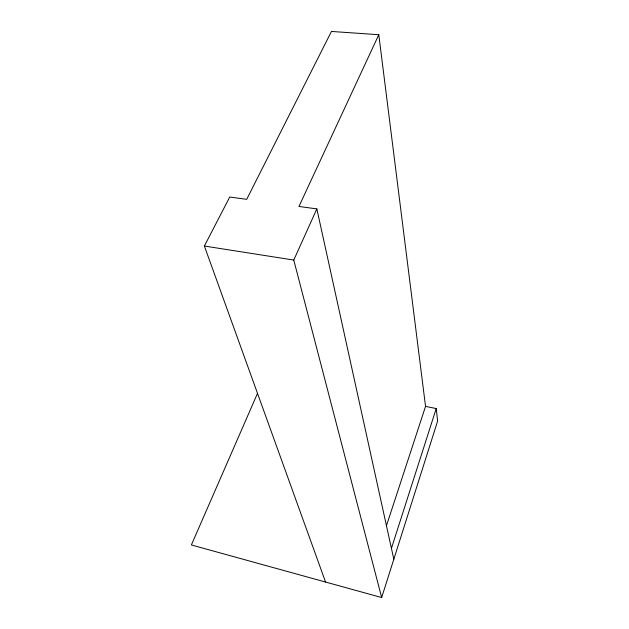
<?xml version="1.0" encoding="UTF-8"?>
<svg xmlns="http://www.w3.org/2000/svg" width="629" height="629" viewBox="0 0 629 629"><rect width="100%" height="100%" fill="white"/><g stroke="black" fill="none" stroke-linecap="round" stroke-linejoin="round"><path stroke-width="0.94" d="M257.426 393.542L191.381 544.958L381.669 597.55L437.619 421.076L436.227 408.551L425.542 406.381L378.792 34.713L331.444 31.45L246.702 199.338L229.742 197.026L204.37 246.033L325.555 582.037M391.427 548.378L436.227 408.551M386.418 525.836L425.542 406.381M381.669 597.55L293.767 260.068L316.851 208.899L298.956 206.461L378.792 34.713M204.37 246.033L293.767 260.068M316.851 208.899L393.817 559.236"/></g></svg>
